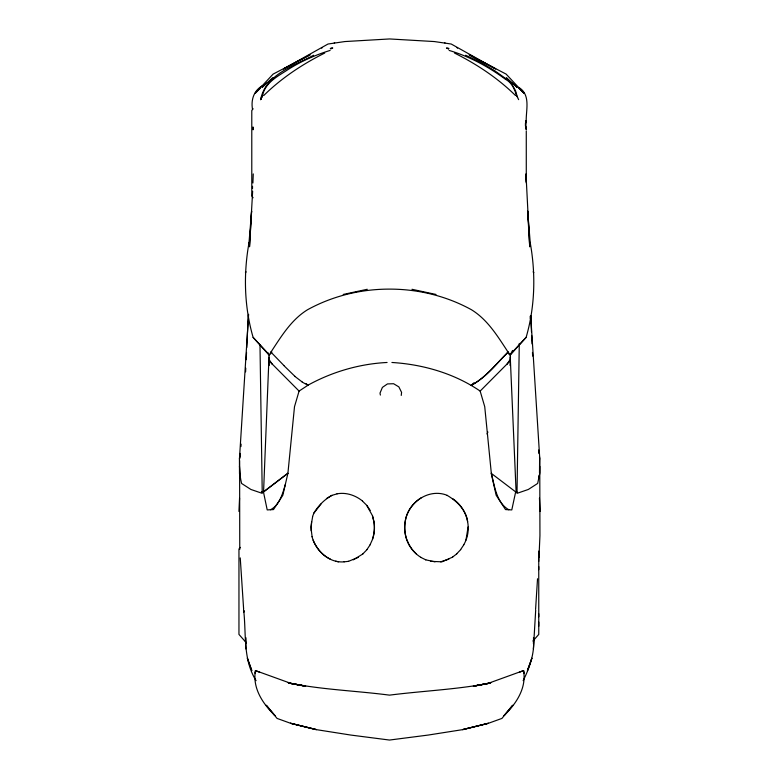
<?xml version="1.0" encoding="UTF-8"?>
<svg xmlns="http://www.w3.org/2000/svg" width="779" height="779" viewBox="0 0 779 779"><rect width="100%" height="100%" fill="white"/><g stroke="black" fill="none" stroke-linecap="round" stroke-linejoin="round"><path stroke-width="1.17" d="M525.932 127.659L525.932 121.066M538.756 626.248L538.756 613.735M538.756 569.683L538.756 557.17M239.601 460.564L239.757 549.497M526.205 128.107L526.205 129.665L526.234 127.181L526.292 128.662M526.322 182.997L525.981 173.912L529.72 246.816L527.626 210.992L530.324 243.808L530.148 242.386C535.874 273.838 535.066 306.614 526.117 337.385L510.167 355.117L516.117 492.192M533.43 643.678L533.547 637.524C534.852 652.695 529.886 667.252 523.147 680.651M530.694 315.505L539.789 458.997L539.74 473.632L537.666 483.438L528.328 489.465L517.003 493.35L519.281 343.412M533.401 648.907L535.699 610.035M252.941 128.662L253.009 127.181L253.029 129.665L253.009 127.181M252.912 182.997L253.253 173.912M468.121 526.877L465.969 540.081M539.496 472.989L539.604 459.415M526.195 121.699C525.864 110.063 531.015 94.814 518.775 87.384M238.929 511.443L239.562 498.093M245.599 371.846L245.775 368.204M246.183 359.713L246.534 352.429M246.768 347.57L248.335 314.794M510.167 358.778L510.255 357.152M248.618 314.297L239.445 458.997L239.504 473.632L241.568 483.438L250.906 489.465L262.241 493.35L259.982 344.61M252.649 191.176L249.514 246.816L251.617 210.992L248.91 243.808M535.601 609.159L537.529 578.768M538.971 557.472L539.944 535.611L539.769 466.3M240.945 446.542L241.1 444.108M510.05 365.458L510.391 360.638L480.156 391.077L484.733 406.677L491.325 473.311C494.616 486.008 496.33 502.582 508.775 509.748M252.971 128.808L253.029 128.107M239.737 458.208L240.156 453.368L239.445 458.997M261.354 491.792L263.107 492.279L287.909 473.311L294.501 406.677L299.078 391.077L307.929 385.274L306.166 383.619M401.243 395.43L401.584 392.382L398.858 386.881L393.59 383.726L387.455 383.92L382.401 387.397L380.025 393.064L380.376 395.08M311.59 521.618L311.142 530.752M261.802 492.309L263.565 491.89L269.067 355.117L253.117 337.385C244.168 306.614 243.36 273.838 249.085 242.386M538.717 478.472L539.185 475.18M331.036 48.464L330.919 49.067L330.306 48.454L332.76 48.016L331.007 48.366M444.575 42.728L445.004 42.874M312.661 516.526L310.879 526.877L312.106 536.702M287.909 473.311L282.826 495.259L273.478 509.583L267.207 509.914L263.448 491.89L287.792 473.311M448.227 48.366L448.314 49.067L448.928 48.454L446.484 48.016L448.451 48.736M270.537 354.075L271.043 352.108L271.91 352.166M510.333 359.197L506.837 364.523M285.426 484.285C282.611 493.497 279.749 505.045 270.459 509.748M262.377 96.547C264.315 84.015 275.454 77.579 285.241 71.376C299.058 62.203 314.268 55.328 330.092 50.431M530.684 661.527L527.412 670.622L531.911 658.158L531.093 660.388M312.545 516.526L313.927 513.118L320.997 504.003M370.103 544.696L372.557 539.292A38.551 37.421 -19.6 0 0 373.978 521.628L372.557 515.854L366.802 505.493M487.021 434L487.907 432.004M261.695 97.297L260.605 99.644C265.464 74.58 293.722 65.884 313.625 55.26M463.768 544.696C472.941 529.311 467.332 508.395 452.531 498.57M261.715 97.385L260.605 99.644L261.812 97.307M512.533 350.511L510.167 355.117L508.19 352.108L507.324 352.166M313.81 513.118C318.192 505.892 324.453 499.397 331.951 495.386M460.603 549.594L463.885 544.696M366.899 549.614L370.22 544.696M271.043 352.108L269.067 355.117L267.752 352.527M253.097 108.709L251.783 110.55L251.783 195.938L253.097 197.769M510.829 353.822L526.117 337.385M240.399 547.364L238.958 549.01L238.958 634.408L246.203 642.665M532.963 641.01L538.756 634.408L538.756 622.031M456.689 553.811L460.72 549.594M362.868 553.879L367.016 549.614M263.721 95.525C281.589 77.997 302.427 64.209 324.736 53.04M321.688 48.152L322.311 47.538M260.196 88.358L255.22 93.256L273.098 74.112L310.091 54.822L283.498 68.932L328.017 44.023L344.863 41.56L389.617 38.95L434.37 41.56L451.226 44.023L495.746 68.932L469.143 54.822L506.136 74.112L524.014 93.256L518.21 87.55M245.404 272.611L246.135 271.89M266.593 83.11L262.182 87.297L272.884 77.579M473.944 382.791L471.314 385.274C486.174 377.503 496.389 363.589 508.19 352.108L508.706 354.075M262.28 85.807C253.672 90.715 250.789 100.218 252.552 109.537M452.56 557.092L456.815 553.811M362.985 553.879L353.345 559.828M421.566 497.577C412.938 502.776 406.677 511.618 405.138 521.618A38.551 37.421 19.6 0 0 406.56 539.292C409.141 546.702 414.155 553.197 420.845 557.336M307.812 385.274C332.01 371.885 359.431 363.861 387.085 362.478M326.469 498.57L331.835 495.386L337.141 493.828M471.188 385.274C486.057 377.503 496.272 363.589 508.074 352.108C497.781 336.509 487.781 319.76 471.451 309.73C446.425 295.952 418.031 289.077 389.5 289.116C360.979 289.077 332.575 295.952 307.549 309.73C291.219 319.76 281.219 336.509 270.926 352.108L283.887 365.507M452.677 557.092L441.917 561.825L430.524 561.328M358.389 557.336L348.476 561.328M523.176 670.758L523.546 670.573C526.721 688.159 516.087 703.904 504.023 715.609L512.718 705.238L501.939 718.413L488.482 723.263L462.638 729.592L488.482 723.263L463.281 729.534L428.246 735.055L389.5 740.05L350.754 735.055L315.719 729.534L290.518 723.263L277.061 718.413L266.282 705.238L274.977 715.609C262.913 703.904 252.279 688.159 255.454 670.573L291.249 683.524L304.745 686.075L288.951 683.105L305.66 686.133L288.181 682.803C321.523 689.717 355.779 690.73 389.5 695.141C422.978 690.866 456.893 689.542 490.049 683.105L474.255 686.075L490.819 682.803L473.34 686.133L487.751 683.524L523.546 670.573L523.79 673.368L523.546 670.573L519.301 672.326M334.658 42.728L334.23 42.874M448.821 559.156L440.632 561.825M343.227 294.452L367.269 289.291M344.075 561.825L348.603 561.328M337.025 493.828C346.129 492.114 355.555 495.308 362.605 501.111M515.669 491.89L511.793 509.914L505.522 509.583L496.174 495.259L491.208 473.311L515.669 491.89L517.431 492.309M344.191 561.825C330.296 563.217 317.871 552.515 313.031 540.081M391.915 362.478C422.948 364.377 454.332 373.423 480.156 391.077M338.602 561.825L335.661 561.221M435.042 561.825L425.655 559.828M411.964 289.291L436.006 294.452M447.282 495.386C428.947 487.781 407.544 502.552 405.255 521.618A38.551 37.421 19.6 0 0 406.687 539.292L409.024 544.696L412.227 549.614L416.249 553.879M449.142 50.431C469.464 56.497 488.316 66.605 505.328 79.205C512.056 82.623 514.822 89.751 516.857 96.547M243.535 610.035L243.866 612.187L243.652 610.074C246.437 633.892 242.629 659.219 256.087 680.651M259.699 672.326L255.454 670.583L255.21 673.368L255.824 670.758M465.618 55.26L479.971 61.804L494.334 70.461L510.946 82.321L515.532 90.763L517.538 97.579M539.506 511.18L540.071 511.443L539.438 498.093M420.728 557.336L425.772 559.828M330.413 559.156C321.279 554.93 314.882 546.176 311.989 536.702M454.498 53.04C476.816 64.209 497.645 77.997 515.513 95.525M302.213 382.09L307.929 385.274M447.165 495.386C456.767 500.946 466.222 510.06 467.643 521.618M294.813 376.354L302.33 382.09M506.35 77.579L517.061 87.297L512.64 83.11M283.77 365.507L294.929 376.354M456.922 47.538L457.555 48.152M533.099 271.89L533.829 272.611M299.078 391.077L268.843 360.638L269.183 365.458M362.488 501.111L366.919 505.493L370.22 510.44M253.117 337.385L268.414 353.822M272.407 364.523L268.901 359.197M517.538 97.297L518.629 99.644M372.44 515.854L373.862 521.618A38.551 37.421 -19.6 0 1 372.44 539.292M538.63 451.275L539.078 453.368L538.649 449.999M240.516 478.472L239.465 466.3M539.506 456.747L539.789 458.997M240.244 557.9L243.632 609.159M268.989 357.152L269.067 358.778M530.723 316.011L531.482 331.796M531.658 335.428L532.057 343.928M532.466 352.429L532.641 356.071M530.178 316.293L530.275 318.718M526.234 127.181L526.263 128.808M245.804 643.678L245.687 637.524L245.833 648.907M526.273 130.911L526.283 182.004M538.756 551.104L538.756 561.386M538.756 566.615L538.756 616.802M525.932 120.794L525.932 122.926M525.436 123.248L525.436 125.994M252.513 186.269L252.513 188.508M316.362 729.592L290.518 723.263L316.362 729.592M248.141 660.388L247.323 658.158L251.821 670.622L248.141 660.388"/></g></svg>
